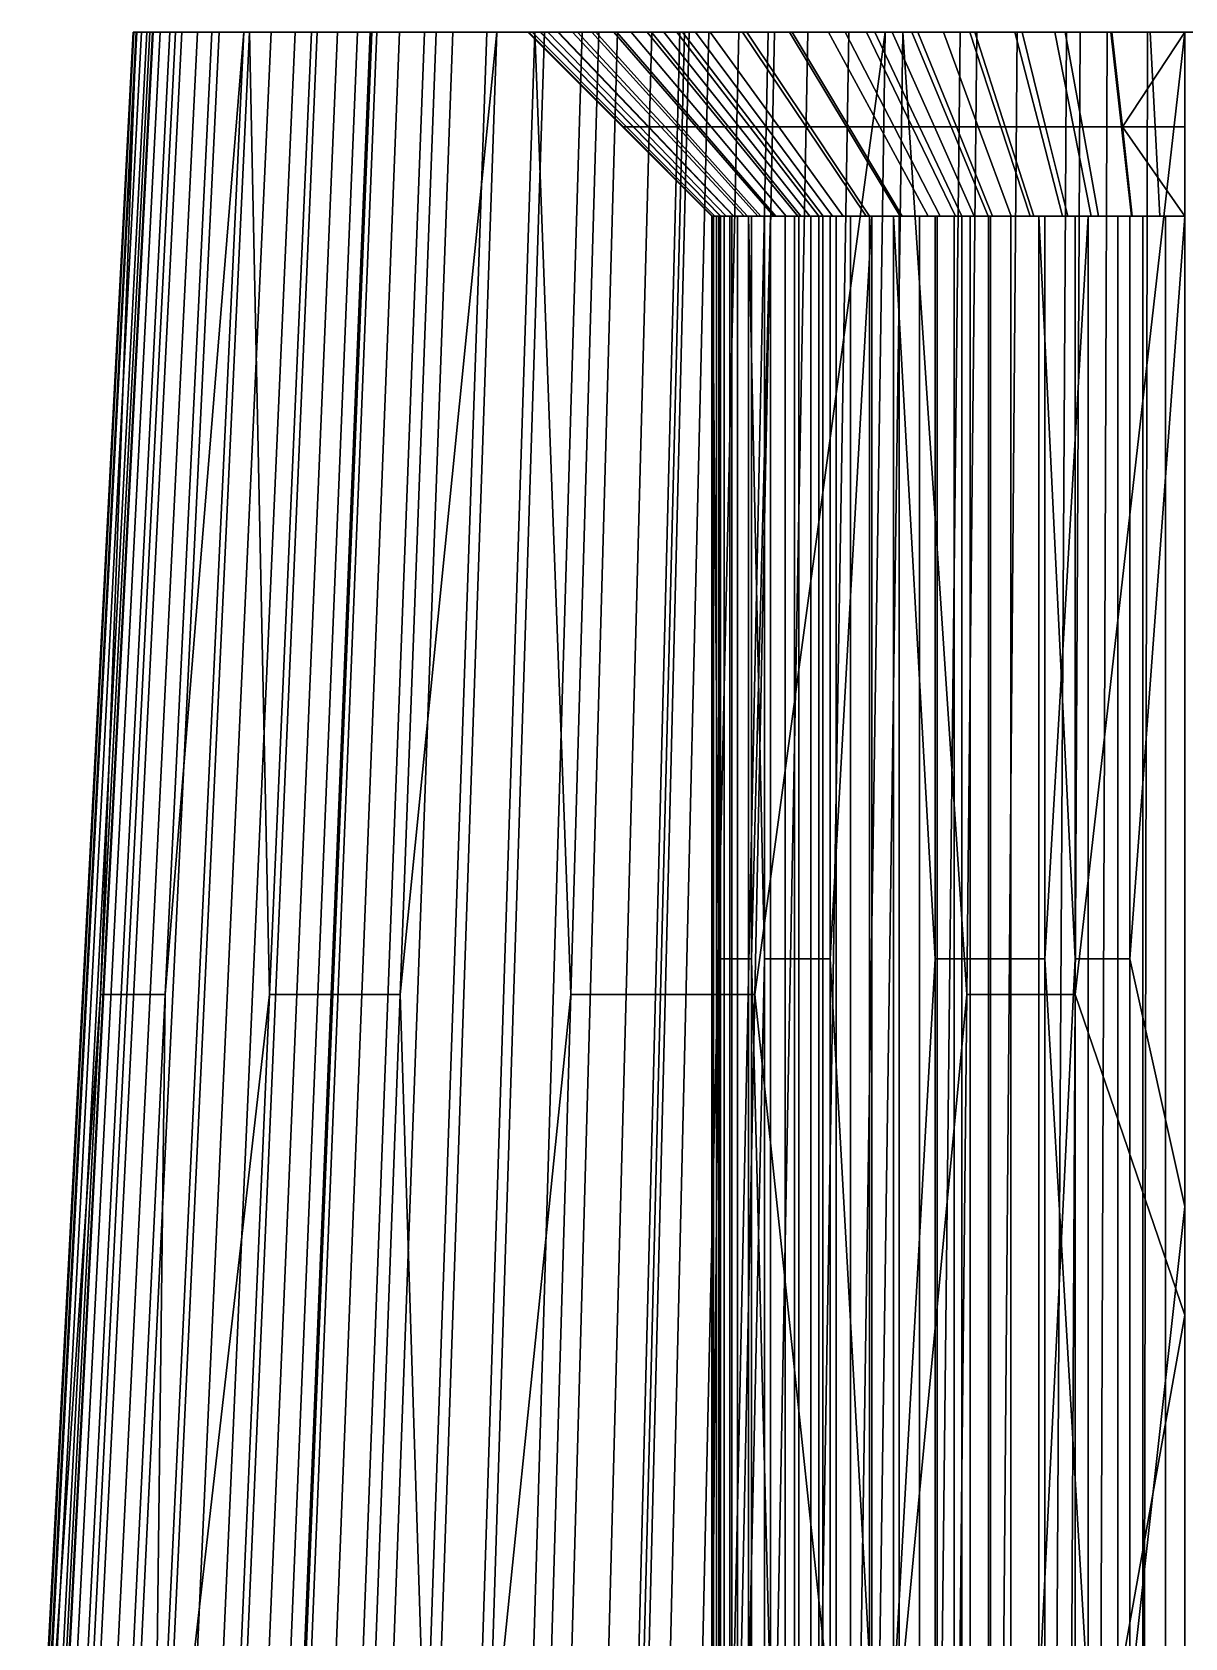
# Model space of a CAD drawing. Extents: x -14.7 to 14.7, y -21.5 to 0.1.
# Drawn here: x -4.38 to 0, y -5.98 to 0.13 of the extents above; entities that cross this region are included whole.
import ezdxf

# ---------------------------------------------------------------- set-up
doc = ezdxf.new("R2010")
doc.units = 0
doc.header["$MEASUREMENT"] = 0
doc.layers.add('IGES LEVEL 0', color=9, linetype='CONTINUOUS')

msp = doc.modelspace()

# ---------------------------------------------------------------- linework, layer by layer
at = {"layer": 'IGES LEVEL 0'}
for points in [[(-4.3835, -7.1885, 0.0386), (-3.9998, 0.1319, 0.0352), (-3.9881, 0.1319, 0.308), (-4.3706, -7.1885, 0.3376)], [(-4.3796, -7.1885, -0.1888), (-3.9963, 0.1319, -0.1723), (-3.9998, 0.1319, 0.0352), (-4.3835, -7.1885, 0.0386)], [(-4.3674, -7.1885, -0.3775), (-3.9851, 0.1319, -0.3444), (-3.9963, 0.1319, -0.1723), (-4.3796, -7.1885, -0.1888)], [(-4.3706, -7.1885, 0.3376), (-3.9881, 0.1319, 0.308), (-4.124, -3.5283, 0.7508)], [(-4.3488, -7.1885, -0.5514), (-3.9682, 0.1319, -0.5032), (-3.9851, 0.1319, -0.3444), (-4.3674, -7.1885, -0.3775)], [(-4.3256, -7.1885, -0.711), (-3.947, 0.1319, -0.6488), (-3.9682, 0.1319, -0.5032), (-4.3488, -7.1885, -0.5514)], [(-4.3025, -7.1885, -0.8397), (-3.9259, 0.1319, -0.7662), (-3.947, 0.1319, -0.6488), (-4.3256, -7.1885, -0.711)], [(-4.2994, -7.1885, -0.8552), (-3.9231, 0.1319, -0.7804), (-3.9259, 0.1319, -0.7662), (-4.3025, -7.1885, -0.8397)], [(-4.2706, -7.1885, -0.9891), (-3.8968, 0.1319, -0.9025), (-3.9231, 0.1319, -0.7804), (-4.2994, -7.1885, -0.8552)], [(-4.2296, -7.1885, -1.1521), (-3.8594, 0.1319, -1.0512), (-3.8968, 0.1319, -0.9025), (-4.2706, -7.1885, -0.9891)], [(-4.1799, -7.1885, -1.3209), (-3.8141, 0.1319, -1.2053), (-3.8594, 0.1319, -1.0512), (-4.2296, -7.1885, -1.1521)], [(-4.114, -7.1885, -1.5137), (-3.754, 0.1319, -1.3813), (-3.8141, 0.1319, -1.2053), (-4.1799, -7.1885, -1.3209)], [(-4.124, -3.5283, 0.7508), (-3.9353, 0.1319, 0.7164), (-3.8388, 0.1319, 1.1239), (-4.0229, -3.5283, 1.1778)], [(-3.9881, 0.1319, 0.308), (-3.9353, 0.1319, 0.7164), (-4.124, -3.5283, 0.7508)], [(-4.0244, -7.1885, -1.738), (-3.6722, 0.1319, -1.5859), (-3.754, 0.1319, -1.3813), (-4.114, -7.1885, -1.5137)], [(-3.8985, -7.1885, -2.0045), (-3.5573, 0.1319, -1.8291), (-3.6722, 0.1319, -1.5859), (-4.0244, -7.1885, -1.738)], [(-4.0229, -3.5283, 1.1778), (-3.8388, 0.1319, 1.1239), (-3.7003, 0.1319, 1.5191), (-3.8778, -3.5283, 1.592)], [(-3.7235, 0.1319, 1.4614), (-3.8997, 0.1319, 0.8901), (-3.9888, 0.1319, 0.2989)], [(-3.9888, 0.1319, 0.2989), (-3.9888, 0.1319, -0.2989), (-3.8997, 0.1319, -0.8901)], [(-2.4893, 0.1319, -0.2307), (-2.4893, 0.1319, 0.2307), (-3.9888, 0.1319, 0.2989)], [(-2.4893, 0.1319, 0.2307), (-2.4046, 0.1319, 0.6842), (-3.9888, 0.1319, 0.2989)], [(-3.7235, 0.1319, 1.4614), (-3.9888, 0.1319, 0.2989), (-2.4046, 0.1319, 0.6842)], [(-3.9888, 0.1319, 0.2989), (-3.8997, 0.1319, -0.8901), (-2.4893, 0.1319, -0.2307)], [(-3.9214, -7.1885, 1.9594), (-3.5782, 0.1319, 1.7879), (-3.4743, 0.1319, 1.9823), (-3.8075, -7.1885, 2.1724)], [(-3.5782, 0.1319, 1.7879), (-3.9214, -7.1885, 1.9594), (-3.8778, -3.5283, 1.592)], [(-3.8997, 0.1319, -0.8901), (-3.7235, 0.1319, -1.4614), (-3.4641, 0.1319, -2)], [(-2.2379, 0.1319, -1.1143), (-2.4046, 0.1319, -0.6842), (-3.8997, 0.1319, -0.8901)], [(-2.4046, 0.1319, -0.6842), (-2.4893, 0.1319, -0.2307), (-3.8997, 0.1319, -0.8901)], [(-3.8997, 0.1319, -0.8901), (-3.4641, 0.1319, -2), (-2.2379, 0.1319, -1.1143)], [(-3.5573, 0.1319, -1.8291), (-3.8985, -7.1885, -2.0045), (-3.4803, -3.5283, -2.3364)], [(-3.8778, -3.5283, 1.592), (-3.7003, 0.1319, 1.5191), (-3.5782, 0.1319, 1.7879)], [(-3.8075, -7.1885, 2.1724), (-3.4743, 0.1319, 1.9823), (-3.3829, 0.1319, 2.1346), (-3.7073, -7.1885, 2.3393)], [(-3.1273, 0.1319, 2.494), (-3.4641, 0.1319, 2), (-3.7235, 0.1319, 1.4614)], [(-2.4046, 0.1319, 0.6842), (-2.2379, 0.1319, 1.1143), (-3.7235, 0.1319, 1.4614)], [(-3.1273, 0.1319, 2.494), (-3.7235, 0.1319, 1.4614), (-2.2379, 0.1319, 1.1143)], [(-3.7073, -7.1885, 2.3393), (-3.3829, 0.1319, 2.1346), (-3.2991, 0.1319, 2.2618), (-3.6156, -7.1885, 2.4787)], [(-3.6156, -7.1885, 2.4787), (-3.2991, 0.1319, 2.2618), (-3.2222, 0.1319, 2.3702), (-3.5312, -7.1885, 2.5975)], [(-3.4803, -3.5283, -2.3364), (-3.3211, 0.1319, -2.2295), (-3.5573, 0.1319, -1.8291)], [(-3.5312, -7.1885, 2.5975), (-3.2222, 0.1319, 2.3702), (-3.1458, 0.1319, 2.4706), (-3.4475, -7.1885, 2.7076)], [(-3.2465, -3.5283, -2.6517), (-3.0979, 0.1319, -2.5304), (-3.3211, 0.1319, -2.2295), (-3.4803, -3.5283, -2.3364)], [(-3.4641, 0.1319, -2), (-3.1273, 0.1319, -2.494), (-2.2379, 0.1319, -1.1143)], [(-3.4475, -7.1885, 2.7076), (-3.1458, 0.1319, 2.4706), (-3.092, 0.1319, 2.5376), (-3.3886, -7.1885, 2.781)], [(-3.3886, -7.1885, 2.781), (-3.092, 0.1319, 2.5376), (-3.0732, 0.1319, 2.5603), (-3.368, -7.1885, 2.8059)], [(-3.368, -7.1885, 2.8059), (-3.0732, 0.1319, 2.5603), (-2.9863, 0.1319, 2.6612), (-3.2728, -7.1885, 2.9164)], [(-3.2728, -7.1885, 2.9164), (-2.9863, 0.1319, 2.6612), (-2.892, 0.1319, 2.7634), (-3.1694, -7.1885, 3.0284)], [(-2.9842, -3.5283, -2.9438), (-2.8476, 0.1319, -2.8091), (-3.0979, 0.1319, -2.5304), (-3.2465, -3.5283, -2.6517)], [(-3.1694, -7.1885, 3.0284), (-2.892, 0.1319, 2.7634), (-2.784, 0.1319, 2.8722), (-3.051, -7.1885, 3.1477)], [(-2.7207, 0.1319, 2.9322), (-3.1273, 0.1319, 2.494), (-1.6842, 0.1319, 1.8475)], [(-3.1273, 0.1319, -2.494), (-2.7207, 0.1319, -2.9322), (-1.6842, 0.1319, -1.8475)], [(-1.6842, 0.1319, -1.8475), (-1.995, 0.1319, -1.5066), (-3.1273, 0.1319, -2.494)], [(-1.995, 0.1319, -1.5066), (-2.2379, 0.1319, -1.1143), (-3.1273, 0.1319, -2.494)], [(-2.2379, 0.1319, 1.1143), (-1.995, 0.1319, 1.5066), (-3.1273, 0.1319, 2.494)], [(-1.995, 0.1319, 1.5066), (-1.6842, 0.1319, 1.8475), (-3.1273, 0.1319, 2.494)], [(-3.051, -7.1885, 3.1477), (-2.784, 0.1319, 2.8722), (-2.6541, 0.1319, 2.9926), (-2.9086, -7.1885, 3.2797)], [(-2.6165, 0.1319, -3.0255), (-2.8476, 0.1319, -2.8091), (-2.9842, -3.5283, -2.9438)], [(-2.8675, -7.1885, -3.3157), (-2.6165, 0.1319, -3.0255), (-2.9842, -3.5283, -2.9438)], [(-2.9086, -7.1885, 3.2797), (-2.6541, 0.1319, 2.9926), (-2.4721, 0.1319, 3.1447), (-2.7092, -7.1885, 3.4463)], [(-2.6692, -7.1885, -3.4773), (-2.4356, 0.1319, -3.173), (-2.6165, 0.1319, -3.0255), (-2.8675, -7.1885, -3.3157)], [(-2.2533, 0.1319, 3.305), (-2.7207, 0.1319, 2.9322), (-1.3161, 0.1319, 2.1255)], [(-2.7207, 0.1319, -2.9322), (-2.2533, 0.1319, -3.305), (-1.6842, 0.1319, -1.8475)], [(-1.6842, 0.1319, 1.8475), (-1.3161, 0.1319, 2.1255), (-2.7207, 0.1319, 2.9322)], [(-2.7092, -7.1885, 3.4463), (-2.4721, 0.1319, 3.1447), (-2.3352, -3.5283, 3.4811)], [(-2.5115, -7.1885, -3.5929), (-2.2917, 0.1319, -3.2785), (-2.4356, 0.1319, -3.173), (-2.6692, -7.1885, -3.4773)], [(-2.3637, -7.1885, -3.6918), (-2.1569, 0.1319, -3.3687), (-2.2917, 0.1319, -3.2785), (-2.5115, -7.1885, -3.5929)], [(-2.4984, 0.1319, 0.0903), (-2.138, -0.2287, 0.0773), (-2.1345, -0.2287, -0.1446), (-2.4943, 0.1319, -0.169)], [(-2.4816, 0.1319, 0.3026), (-2.1236, -0.2287, 0.259), (-2.138, -0.2287, 0.0773), (-2.4984, 0.1319, 0.0903)], [(-2.4943, 0.1319, -0.169), (-2.1345, -0.2287, -0.1446), (-2.0971, -0.2287, -0.4231), (-2.4506, 0.1319, -0.4944)], [(-2.452, 0.1319, 0.4877), (-2.0983, -0.2287, 0.4174), (-2.1236, -0.2287, 0.259), (-2.4816, 0.1319, 0.3026)], [(-2.4721, 0.1319, 3.1447), (-2.2284, 0.1319, 3.3218), (-2.3352, -3.5283, 3.4811)], [(-2.4227, 0.1319, 0.617), (-2.0732, -0.2287, 0.528), (-2.0983, -0.2287, 0.4174), (-2.452, 0.1319, 0.4877)], [(-2.4506, 0.1319, -0.4944), (-2.0971, -0.2287, -0.4231), (-2.0403, -0.2287, -0.6435), (-2.3842, 0.1319, -0.752)], [(-2.3814, 0.1319, 0.7608), (-2.0379, -0.2287, 0.651), (-2.0732, -0.2287, 0.528), (-2.4227, 0.1319, 0.617)], [(-2.3842, 0.1319, -0.752), (-2.0403, -0.2287, -0.6435), (-1.9762, -0.2287, -0.8195), (-2.3093, 0.1319, -0.9576)], [(-2.3281, 0.1319, 0.911), (-1.9923, -0.2287, 0.7796), (-2.0379, -0.2287, 0.651), (-2.3814, 0.1319, 0.7608)], [(-2.2219, -7.1885, -3.7788), (-2.0274, 0.1319, -3.4481), (-2.1569, 0.1319, -3.3687), (-2.3637, -7.1885, -3.6918)], [(-2.3352, -3.5283, 3.4811), (-2.2284, 0.1319, 3.3218), (-1.9028, 0.1319, 3.5184), (-1.994, -3.5283, 3.6872)], [(-2.255, 0.1319, 1.0793), (-1.9297, -0.2287, 0.9236), (-1.9923, -0.2287, 0.7796), (-2.3281, 0.1319, 0.911)], [(-2.3093, 0.1319, -0.9576), (-1.9762, -0.2287, -0.8195), (-1.9166, -0.2287, -0.9505), (-2.2397, 0.1319, -1.1107)], [(-2.1598, 0.1319, 1.2591), (-1.8482, -0.2287, 1.0774), (-1.9297, -0.2287, 0.9236), (-2.255, 0.1319, 1.0793)], [(-1.7355, 0.1319, 3.6039), (-2.2533, 0.1319, 3.305), (-1.3161, 0.1319, 2.1255)], [(-2.2533, 0.1319, -3.305), (-1.7355, 0.1319, -3.6039), (-1.179, 0.1319, -3.8223)], [(-0.9031, 0.1319, -2.3312), (-1.3161, 0.1319, -2.1255), (-2.2533, 0.1319, -3.305)], [(-1.3161, 0.1319, -2.1255), (-1.6842, 0.1319, -1.8475), (-2.2533, 0.1319, -3.305)], [(-2.2533, 0.1319, -3.305), (-1.179, 0.1319, -3.8223), (-0.9031, 0.1319, -2.3312)], [(-2.2397, 0.1319, -1.1107), (-1.9166, -0.2287, -0.9505), (-1.8582, -0.2287, -1.0602), (-2.1714, 0.1319, -1.2389)], [(-2.1052, -7.1885, -3.8451), (-1.9209, 0.1319, -3.5086), (-2.0274, 0.1319, -3.4481), (-2.2219, -7.1885, -3.7788)], [(-2.1714, 0.1319, -1.2389), (-1.8582, -0.2287, -1.0602), (-1.8013, -0.2287, -1.1542), (-2.105, 0.1319, -1.3488)], [(-2.0278, 0.1319, 1.4621), (-1.7353, -0.2287, 1.2512), (-1.8482, -0.2287, 1.0774), (-2.1598, 0.1319, 1.2591)], [(-2.0664, -7.1885, -3.866), (-1.8856, 0.1319, -3.5277), (-1.9209, 0.1319, -3.5086), (-2.1052, -7.1885, -3.8451)], [(-2.105, 0.1319, -1.3488), (-1.8013, -0.2287, -1.1542), (-1.7494, -0.2287, -1.2315), (-2.0443, 0.1319, -1.4391)], [(-1.9833, -7.1885, -3.9093), (-1.8097, 0.1319, -3.5672), (-1.8856, 0.1319, -3.5277), (-2.0664, -7.1885, -3.866)], [(-2.0443, 0.1319, -1.4391), (-1.7494, -0.2287, -1.2315), (-1.6953, -0.2287, -1.3049), (-1.9811, 0.1319, -1.5248)], [(-1.8613, 0.1319, 1.6689), (-1.5928, -0.2287, 1.4282), (-1.7353, -0.2287, 1.2512), (-2.0278, 0.1319, 1.4621)], [(-1.994, -3.5283, 3.6872), (-1.9028, 0.1319, 3.5184), (-1.56, 0.1319, 3.6833), (-1.6348, -3.5283, 3.8599)], [(-1.8592, -7.1885, -3.9699), (-1.6965, 0.1319, -3.6224), (-1.8097, 0.1319, -3.5672), (-1.9833, -7.1885, -3.9093)], [(-1.9811, 0.1319, -1.5248), (-1.6953, -0.2287, -1.3049), (-1.6537, -0.2287, -1.3572), (-1.9325, 0.1319, -1.586)], [(-1.9325, 0.1319, -1.586), (-1.6537, -0.2287, -1.3572), (-1.6346, -0.2287, -1.3802), (-1.9101, 0.1319, -1.6129)], [(-1.9101, 0.1319, -1.6129), (-1.6346, -0.2287, -1.3802), (-1.5442, -0.2287, -1.4806), (-1.8046, 0.1319, -1.7302)], [(-1.6824, 0.1319, 1.8492), (-1.4397, -0.2287, 1.5824), (-1.5928, -0.2287, 1.4282), (-1.8613, 0.1319, 1.6689)], [(-1.7361, -7.1885, -4.0252), (-1.5842, 0.1319, -3.6729), (-1.6965, 0.1319, -3.6224), (-1.8592, -7.1885, -3.9699)], [(-1.8046, 0.1319, -1.7302), (-1.5442, -0.2287, -1.4806), (-1.425, -0.2287, -1.5957), (-1.6652, 0.1319, -1.8647)], [(-1.571, -7.1885, -4.0925), (-1.4335, 0.1319, -3.7343), (-1.5842, 0.1319, -3.6729), (-1.7361, -7.1885, -4.0252)], [(-0.5962, 0.1319, 3.9553), (-1.179, 0.1319, 3.8223), (-1.7355, 0.1319, 3.6039)], [(-1.3161, 0.1319, 2.1255), (-0.9031, 0.1319, 2.3312), (-1.7355, 0.1319, 3.6039)], [(-0.5962, 0.1319, 3.9553), (-1.7355, 0.1319, 3.6039), (-0.9031, 0.1319, 2.3312)], [(-1.504, 0.1319, 1.997), (-1.2871, -0.2287, 1.7089), (-1.4397, -0.2287, 1.5824), (-1.6824, 0.1319, 1.8492)], [(-1.6652, 0.1319, -1.8647), (-1.425, -0.2287, -1.5957), (-1.2778, -0.2287, -1.7158), (-1.4932, 0.1319, -2.0051)], [(-1.6348, -3.5283, 3.8599), (-1.56, 0.1319, 3.6833), (-1.1398, 0.1319, 3.8342)], [(-1.1398, 0.1319, 3.8342), (-1.2491, -7.1885, 4.2019), (-1.6348, -3.5283, 3.8599)], [(-1.4, -7.1885, -4.1541), (-1.2775, 0.1319, -3.7905), (-1.4335, 0.1319, -3.7343), (-1.571, -7.1885, -4.0925)], [(-1.3556, 0.1319, 2.1005), (-1.1601, -0.2287, 1.7975), (-1.2871, -0.2287, 1.7089), (-1.504, 0.1319, 1.997)], [(-1.4932, 0.1319, -2.0051), (-1.2778, -0.2287, -1.7158), (-1.1059, -0.2287, -1.8314), (-1.2923, 0.1319, -2.1401)], [(-1.176, -7.1885, -4.223), (-1.0731, 0.1319, -3.8534), (-1.2775, 0.1319, -3.7905), (-1.4, -7.1885, -4.1541)], [(-1.2112, 0.1319, 2.187), (-1.0365, -0.2287, 1.8715), (-1.1601, -0.2287, 1.7975), (-1.3556, 0.1319, 2.1005)], [(-1.2923, 0.1319, -2.1401), (-1.1059, -0.2287, -1.8314), (-0.8886, -0.2287, -1.9461), (-1.0384, 0.1319, -2.2741)], [(-1.2491, -7.1885, 4.2019), (-1.1398, 0.1319, 3.8342), (-0.8542, 0.1319, 3.9077), (-0.9361, -7.1885, 4.2825)], [(-1.1785, 0.1319, 2.2048), (-1.0085, -0.2287, 1.8867), (-1.0365, -0.2287, 1.8715), (-1.2112, 0.1319, 2.187)], [(-1.179, 0.1319, -3.8223), (-0.5962, 0.1319, -3.9553), (-0.4594, 0.1319, -2.4574)], [(-0.4594, 0.1319, -2.4574), (-0.9031, 0.1319, -2.3312), (-1.179, 0.1319, -3.8223)], [(-1.1131, 0.1319, 2.2386), (-0.9525, -0.2287, 1.9156), (-1.0085, -0.2287, 1.8867), (-1.1785, 0.1319, 2.2048)], [(-1.0731, 0.1319, -3.8534), (-1.176, -7.1885, -4.223), (-0.8293, -3.5283, -4.109)], [(-1.0155, 0.1319, 2.2845), (-0.869, -0.2287, 1.9549), (-0.9525, -0.2287, 1.9156), (-1.1131, 0.1319, 2.2386)], [(-0.8293, -3.5283, -4.109), (-0.7914, 0.1319, -3.9209), (-1.0731, 0.1319, -3.8534)], [(-1.0384, 0.1319, -2.2741), (-0.8886, -0.2287, -1.9461), (-0.6994, -0.2287, -2.0218), (-0.8173, 0.1319, -2.3626)], [(-0.918, 0.1319, 2.3254), (-0.7856, -0.2287, 1.9899), (-0.869, -0.2287, 1.9549), (-1.0155, 0.1319, 2.2845)], [(-0.9361, -7.1885, 4.2825), (-0.8542, 0.1319, 3.9077), (-0.6377, 0.1319, 3.9488), (-0.6988, -7.1885, 4.3276)], [(-0.7984, 0.1319, 2.3691), (-0.6832, -0.2287, 2.0273), (-0.7856, -0.2287, 1.9899), (-0.918, 0.1319, 2.3254)], [(-0.9031, 0.1319, 2.3312), (-0.4594, 0.1319, 2.4574), (-0.5962, 0.1319, 3.9553)], [(-0.4167, -3.5283, -4.1711), (-0.3976, 0.1319, -3.9802), (-0.7914, 0.1319, -3.9209), (-0.8293, -3.5283, -4.109)], [(-0.8173, 0.1319, -2.3626), (-0.6994, -0.2287, -2.0218), (-0.5294, -0.2287, -2.0728), (-0.6187, 0.1319, -2.4222)], [(-0.6464, 0.1319, 2.415), (-0.5531, -0.2287, 2.0666), (-0.6832, -0.2287, 2.0273), (-0.7984, 0.1319, 2.3691)], [(-0.6988, -7.1885, 4.3276), (-0.6377, 0.1319, 3.9488), (-0.4505, 0.1319, 3.9746), (-0.4937, -7.1885, 4.3558)], [(-0.4946, 0.1319, 2.4506), (-0.4232, -0.2287, 2.0971), (-0.5531, -0.2287, 2.0666), (-0.6464, 0.1319, 2.415)], [(-0.6187, 0.1319, -2.4222), (-0.5294, -0.2287, -2.0728), (-0.3897, -0.2287, -2.1036), (-0.4554, 0.1319, -2.4582)], [(0, 0.1319, -4), (0.5962, 0.1319, -3.9553), (-0.5962, 0.1319, -3.9553)], [(0, 0.1319, 4), (-0.5962, 0.1319, 3.9553), (0, 0.1319, 2.5)], [(0, 0.1319, -2.5), (-0.4594, 0.1319, -2.4574), (-0.5962, 0.1319, -3.9553)], [(-0.4594, 0.1319, 2.4574), (0, 0.1319, 2.5), (-0.5962, 0.1319, 3.9553)], [(-0.5962, 0.1319, -3.9553), (0.5962, 0.1319, -3.9553), (0, 0.1319, -2.5)], [(-0.2776, 0.1319, 2.4845), (-0.2375, -0.2287, 2.1261), (-0.4232, -0.2287, 2.0971), (-0.4946, 0.1319, 2.4506)], [(-0.4937, -7.1885, 4.3558), (-0.4505, 0.1319, 3.9746), (-0.2952, 0.1319, 3.9891), (-0.3235, -7.1885, 4.3717)], [(-0.4554, 0.1319, -2.4582), (-0.3897, -0.2287, -2.1036), (-0.2409, -0.2287, -2.1258), (-0.2815, 0.1319, -2.4841)], [(0, -4.7484, -4.2558), (0, 0.1319, -4), (-0.4167, -3.5283, -4.1711)], [(0, 0.1319, -4), (-0.3976, 0.1319, -3.9802), (-0.4167, -3.5283, -4.1711)], [(-0.3235, -7.1885, 4.3717), (-0.2952, 0.1319, 3.9891), (-0.1424, 0.1319, 3.9975), (-0.156, -7.1885, 4.3809)], [(-0.2815, 0.1319, -2.4841), (-0.2409, -0.2287, -2.1258), (-0.1134, -0.2287, -2.1364), (-0.1325, 0.1319, -2.4965)], [(-0.2776, 0.1319, 2.4845), (0, 0.1319, 2.5), (-0.2375, -0.2287, 2.1261)], [(0, 0.1319, 2.5), (0, -0.5681, 1.8), (-0.2375, -0.2287, 2.1261)], [(-0.156, -7.1885, 4.3809), (-0.1424, 0.1319, 3.9975), (0, 0.1319, 4), (0, -7.1885, 4.3836)], [(-0.1325, 0.1319, -2.4965), (-0.1134, -0.2287, -2.1364), (0, -0.2287, -2.1394), (0, 0.1319, -2.5)], [(0.4594, 0.1319, -2.4574), (0, 0.1319, -2.5), (0.5962, 0.1319, -3.9553)], [(-2.138, -0.2287, 0.0773), (-1.7988, -0.5681, 0.065), (-1.7959, -0.5681, -0.1217), (-2.1345, -0.2287, -0.1446)], [(-2.1236, -0.2287, 0.259), (-1.7868, -0.5681, 0.2179), (-1.7988, -0.5681, 0.065), (-2.138, -0.2287, 0.0773)], [(-2.1345, -0.2287, -0.1446), (-1.7959, -0.5681, -0.1217), (-1.7644, -0.5681, -0.356), (-2.0971, -0.2287, -0.4231)], [(-2.0983, -0.2287, 0.4174), (-1.7654, -0.5681, 0.3512), (-1.7868, -0.5681, 0.2179), (-2.1236, -0.2287, 0.259)], [(-2.0732, -0.2287, 0.528), (-1.7443, -0.5681, 0.4442), (-1.7654, -0.5681, 0.3512), (-2.0983, -0.2287, 0.4174)], [(-2.0971, -0.2287, -0.4231), (-1.7644, -0.5681, -0.356), (-1.7166, -0.5681, -0.5414), (-2.0403, -0.2287, -0.6435)], [(-2.0379, -0.2287, 0.651), (-1.7146, -0.5681, 0.5477), (-1.7443, -0.5681, 0.4442), (-2.0732, -0.2287, 0.528)], [(-2.0403, -0.2287, -0.6435), (-1.7166, -0.5681, -0.5414), (-1.6627, -0.5681, -0.6895), (-1.9762, -0.2287, -0.8195)], [(-1.9923, -0.2287, 0.7796), (-1.6762, -0.5681, 0.6559), (-1.7146, -0.5681, 0.5477), (-2.0379, -0.2287, 0.651)], [(-1.9297, -0.2287, 0.9236), (-1.6236, -0.5681, 0.7771), (-1.6762, -0.5681, 0.6559), (-1.9923, -0.2287, 0.7796)], [(-1.9762, -0.2287, -0.8195), (-1.6627, -0.5681, -0.6895), (-1.6126, -0.5681, -0.7997), (-1.9166, -0.2287, -0.9505)], [(-1.8482, -0.2287, 1.0774), (-1.5551, -0.5681, 0.9065), (-1.6236, -0.5681, 0.7771), (-1.9297, -0.2287, 0.9236)], [(-1.9166, -0.2287, -0.9505), (-1.6126, -0.5681, -0.7997), (-1.5634, -0.5681, -0.892), (-1.8582, -0.2287, -1.0602)], [(-1.8582, -0.2287, -1.0602), (-1.5634, -0.5681, -0.892), (-1.5156, -0.5681, -0.9711), (-1.8013, -0.2287, -1.1542)], [(-1.7353, -0.2287, 1.2512), (-1.46, -0.5681, 1.0527), (-1.5551, -0.5681, 0.9065), (-1.8482, -0.2287, 1.0774)], [(-1.8013, -0.2287, -1.1542), (-1.5156, -0.5681, -0.9711), (-1.4719, -0.5681, -1.0361), (-1.7494, -0.2287, -1.2315)], [(-1.7494, -0.2287, -1.2315), (-1.4719, -0.5681, -1.0361), (-1.4264, -0.5681, -1.0979), (-1.6953, -0.2287, -1.3049)], [(-1.5928, -0.2287, 1.4282), (-1.3402, -0.5681, 1.2016), (-1.46, -0.5681, 1.0527), (-1.7353, -0.2287, 1.2512)], [(-1.6953, -0.2287, -1.3049), (-1.4264, -0.5681, -1.0979), (-1.3914, -0.5681, -1.1419), (-1.6537, -0.2287, -1.3572)], [(-1.6537, -0.2287, -1.3572), (-1.3914, -0.5681, -1.1419), (-1.3753, -0.5681, -1.1613), (-1.6346, -0.2287, -1.3802)], [(-1.6346, -0.2287, -1.3802), (-1.3753, -0.5681, -1.1613), (-1.2993, -0.5681, -1.2457), (-1.5442, -0.2287, -1.4806)], [(-1.4397, -0.2287, 1.5824), (-1.2114, -0.5681, 1.3314), (-1.3402, -0.5681, 1.2016), (-1.5928, -0.2287, 1.4282)], [(-1.5442, -0.2287, -1.4806), (-1.2993, -0.5681, -1.2457), (-1.1989, -0.5681, -1.3426), (-1.425, -0.2287, -1.5957)], [(-1.2871, -0.2287, 1.7089), (-1.0829, -0.5681, 1.4378), (-1.2114, -0.5681, 1.3314), (-1.4397, -0.2287, 1.5824)], [(-1.425, -0.2287, -1.5957), (-1.1989, -0.5681, -1.3426), (-1.0751, -0.5681, -1.4437), (-1.2778, -0.2287, -1.7158)], [(-1.1601, -0.2287, 1.7975), (-0.9761, -0.5681, 1.5124), (-1.0829, -0.5681, 1.4378), (-1.2871, -0.2287, 1.7089)], [(-1.2778, -0.2287, -1.7158), (-1.0751, -0.5681, -1.4437), (-0.9304, -0.5681, -1.5409), (-1.1059, -0.2287, -1.8314)], [(-1.0365, -0.2287, 1.8715), (-0.8721, -0.5681, 1.5746), (-0.9761, -0.5681, 1.5124), (-1.1601, -0.2287, 1.7975)], [(-1.1059, -0.2287, -1.8314), (-0.9304, -0.5681, -1.5409), (-0.7477, -0.5681, -1.6374), (-0.8886, -0.2287, -1.9461)], [(-1.0085, -0.2287, 1.8867), (-0.8485, -0.5681, 1.5875), (-0.8721, -0.5681, 1.5746), (-1.0365, -0.2287, 1.8715)], [(-0.9525, -0.2287, 1.9156), (-0.8014, -0.5681, 1.6118), (-0.8485, -0.5681, 1.5875), (-1.0085, -0.2287, 1.8867)], [(-0.869, -0.2287, 1.9549), (-0.7312, -0.5681, 1.6448), (-0.8014, -0.5681, 1.6118), (-0.9525, -0.2287, 1.9156)], [(-0.8886, -0.2287, -1.9461), (-0.7477, -0.5681, -1.6374), (-0.5884, -0.5681, -1.7011), (-0.6994, -0.2287, -2.0218)], [(-0.7856, -0.2287, 1.9899), (-0.661, -0.5681, 1.6743), (-0.7312, -0.5681, 1.6448), (-0.869, -0.2287, 1.9549)], [(-0.6832, -0.2287, 2.0273), (-0.5749, -0.5681, 1.7057), (-0.661, -0.5681, 1.6743), (-0.7856, -0.2287, 1.9899)], [(-0.6994, -0.2287, -2.0218), (-0.5884, -0.5681, -1.7011), (-0.4454, -0.5681, -1.744), (-0.5294, -0.2287, -2.0728)], [(-0.5531, -0.2287, 2.0666), (-0.4654, -0.5681, 1.7388), (-0.5749, -0.5681, 1.7057), (-0.6832, -0.2287, 2.0273)], [(-0.4232, -0.2287, 2.0971), (-0.3561, -0.5681, 1.7644), (-0.4654, -0.5681, 1.7388), (-0.5531, -0.2287, 2.0666)], [(-0.5294, -0.2287, -2.0728), (-0.4454, -0.5681, -1.744), (-0.3279, -0.5681, -1.7699), (-0.3897, -0.2287, -2.1036)], [(-0.2375, -0.2287, 2.1261), (-0.1999, -0.5681, 1.7889), (-0.3561, -0.5681, 1.7644), (-0.4232, -0.2287, 2.0971)], [(-0.3897, -0.2287, -2.1036), (-0.3279, -0.5681, -1.7699), (-0.2027, -0.5681, -1.7885), (-0.2409, -0.2287, -2.1258)], [(-0.2409, -0.2287, -2.1258), (-0.2027, -0.5681, -1.7885), (-0.0954, -0.5681, -1.7975), (-0.1134, -0.2287, -2.1364)], [(0, -0.5681, 1.8), (-0.1999, -0.5681, 1.7889), (-0.2375, -0.2287, 2.1261)], [(-0.1134, -0.2287, -2.1364), (-0.0954, -0.5681, -1.7975), (0, -0.5681, -1.8), (0, -0.2287, -2.1394)], [(-1.7992, -0.5681, 0.0552), (-1.7992, -6.2181, 0.0552), (-1.7977, -6.2181, -0.0909), (-1.7977, -0.5681, -0.0909)], [(-1.792, -0.5681, 0.1694), (-1.792, -6.2181, 0.1694), (-1.7992, -6.2181, 0.0552), (-1.7992, -0.5681, 0.0552)], [(-1.7719, -3.3931, -0.3168), (-1.7719, -0.5681, -0.3168), (-1.7977, -0.5681, -0.0909)], [(-1.7977, -0.5681, -0.0909), (-1.7977, -6.2181, -0.0909), (-1.7719, -3.3931, -0.3168)], [(-1.7812, -0.5681, 0.2592), (-1.7812, -6.2181, 0.2592), (-1.792, -6.2181, 0.1694), (-1.792, -0.5681, 0.1694)], [(-1.7677, -0.5681, 0.3397), (-1.7677, -6.2181, 0.3397), (-1.7812, -6.2181, 0.2592), (-1.7812, -0.5681, 0.2592)], [(-1.7719, -0.5681, -0.3168), (-1.7719, -3.3931, -0.3168), (-1.7222, -3.3931, -0.5236), (-1.7222, -0.5681, -0.5236)], [(-1.7654, -0.5681, 0.3512), (-1.7654, -6.2181, 0.3512), (-1.7677, -6.2181, 0.3397), (-1.7677, -0.5681, 0.3397)], [(-1.7518, -0.5681, 0.4138), (-1.7518, -6.2181, 0.4138), (-1.7654, -6.2181, 0.3512), (-1.7654, -0.5681, 0.3512)], [(-1.73, -0.5681, 0.497), (-1.73, -6.2181, 0.497), (-1.7518, -6.2181, 0.4138), (-1.7518, -0.5681, 0.4138)], [(-1.7016, -0.5681, 0.5871), (-1.7016, -6.2181, 0.5871), (-1.73, -6.2181, 0.497), (-1.73, -0.5681, 0.497)], [(-1.7222, -0.5681, -0.5236), (-1.7222, -3.3931, -0.5236), (-1.6484, -3.3931, -0.723), (-1.6484, -0.5681, -0.723)], [(-1.6595, -0.5681, 0.6971), (-1.6595, -6.2181, 0.6971), (-1.7016, -6.2181, 0.5871), (-1.7016, -0.5681, 0.5871)], [(-1.6595, -0.5681, 0.6971), (-1.5979, -0.5681, 0.8288), (-1.5979, -3.3931, 0.8288)], [(-1.6595, -6.2181, 0.6971), (-1.6595, -0.5681, 0.6971), (-1.5979, -3.3931, 0.8288)], [(-1.5762, -0.5681, -0.8693), (-1.6484, -0.5681, -0.723), (-1.6484, -3.3931, -0.723)], [(-1.5762, -6.2181, -0.8693), (-1.5762, -0.5681, -0.8693), (-1.6484, -3.3931, -0.723)], [(-1.4847, -0.5681, 1.0177), (-1.4847, -3.3931, 1.0177), (-1.5979, -3.3931, 0.8288), (-1.5979, -0.5681, 0.8288)], [(-1.5762, -0.5681, -0.8693), (-1.5762, -6.2181, -0.8693), (-1.5196, -6.2181, -0.9649), (-1.5196, -0.5681, -0.9649)], [(-1.5196, -0.5681, -0.9649), (-1.5196, -6.2181, -0.9649), (-1.4674, -6.2181, -1.0424), (-1.4674, -0.5681, -1.0424)], [(-1.3493, -0.5681, 1.1914), (-1.3493, -3.3931, 1.1914), (-1.4847, -3.3931, 1.0177), (-1.4847, -0.5681, 1.0177)], [(-1.4674, -0.5681, -1.0424), (-1.4674, -6.2181, -1.0424), (-1.4226, -6.2181, -1.1028), (-1.4226, -0.5681, -1.1028)], [(-1.4226, -0.5681, -1.1028), (-1.4226, -6.2181, -1.1028), (-1.3914, -6.2181, -1.1419), (-1.3914, -0.5681, -1.1419)], [(-1.3914, -0.5681, -1.1419), (-1.3914, -6.2181, -1.1419), (-1.3771, -6.2181, -1.1592), (-1.3771, -0.5681, -1.1592)], [(-1.3771, -0.5681, -1.1592), (-1.3771, -6.2181, -1.1592), (-1.3265, -6.2181, -1.2167), (-1.3265, -0.5681, -1.2167)], [(-1.3493, -3.3931, 1.1914), (-1.3493, -0.5681, 1.1914), (-1.191, -0.5681, 1.3496)], [(-1.191, -0.5681, 1.3496), (-1.191, -6.2181, 1.3496), (-1.3493, -3.3931, 1.1914)], [(-1.3265, -0.5681, -1.2167), (-1.3265, -6.2181, -1.2167), (-1.2709, -6.2181, -1.2747), (-1.2709, -0.5681, -1.2747)], [(-1.2709, -0.5681, -1.2747), (-1.2709, -6.2181, -1.2747), (-1.1995, -6.2181, -1.3421), (-1.1995, -0.5681, -1.3421)], [(-1.1995, -0.5681, -1.3421), (-1.1995, -6.2181, -1.3421), (-1.1075, -6.2181, -1.4189), (-1.1075, -0.5681, -1.4189)], [(-1.0869, -0.5681, 1.4348), (-1.0869, -6.2181, 1.4348), (-1.191, -6.2181, 1.3496), (-1.191, -0.5681, 1.3496)], [(-0.9493, -3.3931, -1.5293), (-0.9493, -0.5681, -1.5293), (-1.1075, -0.5681, -1.4189)], [(-1.1075, -0.5681, -1.4189), (-1.1075, -6.2181, -1.4189), (-0.9493, -3.3931, -1.5293)], [(-1.0097, -0.5681, 1.4902), (-1.0097, -6.2181, 1.4902), (-1.0869, -6.2181, 1.4348), (-1.0869, -0.5681, 1.4348)], [(-0.9414, -0.5681, 1.5342), (-0.9414, -6.2181, 1.5342), (-1.0097, -6.2181, 1.4902), (-1.0097, -0.5681, 1.4902)], [(-0.9493, -0.5681, -1.5293), (-0.9493, -3.3931, -1.5293), (-0.747, -3.3931, -1.6377), (-0.747, -0.5681, -1.6377)], [(-0.8771, -0.5681, 1.5719), (-0.8771, -6.2181, 1.5719), (-0.9414, -6.2181, 1.5342), (-0.9414, -0.5681, 1.5342)], [(-0.8485, -0.5681, 1.5875), (-0.8485, -6.2181, 1.5875), (-0.8771, -6.2181, 1.5719), (-0.8771, -0.5681, 1.5719)], [(-0.817, -0.5681, 1.6039), (-0.817, -6.2181, 1.6039), (-0.8485, -6.2181, 1.5875), (-0.8485, -0.5681, 1.5875)], [(-0.7395, -0.5681, 1.6411), (-0.7395, -6.2181, 1.6411), (-0.817, -6.2181, 1.6039), (-0.817, -0.5681, 1.6039)], [(-0.747, -0.5681, -1.6377), (-0.747, -3.3931, -1.6377), (-0.5327, -3.3931, -1.7194), (-0.5327, -0.5681, -1.7194)], [(-0.662, -0.5681, 1.6739), (-0.662, -6.2181, 1.6739), (-0.7395, -6.2181, 1.6411), (-0.7395, -0.5681, 1.6411)], [(-0.5548, -0.5681, 1.7124), (-0.5548, -6.2181, 1.7124), (-0.662, -6.2181, 1.6739), (-0.662, -0.5681, 1.6739)], [(-0.5548, -0.5681, 1.7124), (-0.4169, -0.5681, 1.7511), (-0.4169, -3.3931, 1.7511)], [(-0.5548, -6.2181, 1.7124), (-0.5548, -0.5681, 1.7124), (-0.4169, -3.3931, 1.7511)], [(-0.3676, -0.5681, -1.7621), (-0.5327, -0.5681, -1.7194), (-0.5327, -3.3931, -1.7194)], [(-0.3676, -6.2181, -1.7621), (-0.3676, -0.5681, -1.7621), (-0.5327, -3.3931, -1.7194)], [(-0.2099, -0.5681, 1.7877), (-0.2099, -3.3931, 1.7877), (-0.4169, -3.3931, 1.7511), (-0.4169, -0.5681, 1.7511)], [(-0.3676, -0.5681, -1.7621), (-0.3676, -6.2181, -1.7621), (-0.2555, -6.2181, -1.7818), (-0.2555, -0.5681, -1.7818)], [(-0.2555, -0.5681, -1.7818), (-0.2555, -6.2181, -1.7818), (-0.1593, -6.2181, -1.7929), (-0.1593, -0.5681, -1.7929)], [(0, -0.5681, 1.8), (0, -4.3348, 1.8), (-0.2099, -3.3931, 1.7877)], [(-0.2099, -0.5681, 1.7877), (0, -0.5681, 1.8), (-0.2099, -3.3931, 1.7877)], [(-0.1593, -0.5681, -1.7929), (-0.1593, -6.2181, -1.7929), (-0.0738, -6.2181, -1.7985), (-0.0738, -0.5681, -1.7985)], [(-0.0738, -0.5681, -1.7985), (-0.0738, -6.2181, -1.7985), (0, -6.2181, -1.8), (0, -0.5681, -1.8)], [(-1.7977, -6.2181, -0.0909), (-1.7719, -6.2181, -0.3168), (-1.7719, -3.3931, -0.3168)], [(-1.7719, -3.3931, -0.3168), (-1.7719, -6.2181, -0.3168), (-1.7222, -6.2181, -0.5236), (-1.7222, -3.3931, -0.5236)], [(-1.7222, -3.3931, -0.5236), (-1.7222, -6.2181, -0.5236), (-1.6484, -6.2181, -0.723), (-1.6484, -3.3931, -0.723)], [(-1.5979, -3.3931, 0.8288), (-1.5979, -6.2181, 0.8288), (-1.6595, -6.2181, 0.6971)], [(-1.6484, -3.3931, -0.723), (-1.6484, -6.2181, -0.723), (-1.5762, -6.2181, -0.8693)], [(-1.4847, -3.3931, 1.0177), (-1.4847, -6.2181, 1.0177), (-1.5979, -6.2181, 0.8288), (-1.5979, -3.3931, 0.8288)], [(-1.3493, -3.3931, 1.1914), (-1.3493, -6.2181, 1.1914), (-1.4847, -6.2181, 1.0177), (-1.4847, -3.3931, 1.0177)], [(-1.191, -6.2181, 1.3496), (-1.3493, -6.2181, 1.1914), (-1.3493, -3.3931, 1.1914)], [(-1.1075, -6.2181, -1.4189), (-0.9493, -6.2181, -1.5293), (-0.9493, -3.3931, -1.5293)], [(-0.9493, -3.3931, -1.5293), (-0.9493, -6.2181, -1.5293), (-0.747, -6.2181, -1.6377), (-0.747, -3.3931, -1.6377)], [(-0.747, -3.3931, -1.6377), (-0.747, -6.2181, -1.6377), (-0.5327, -6.2181, -1.7194), (-0.5327, -3.3931, -1.7194)], [(-0.4169, -3.3931, 1.7511), (-0.4169, -6.2181, 1.7511), (-0.5548, -6.2181, 1.7124)], [(-0.5327, -3.3931, -1.7194), (-0.5327, -6.2181, -1.7194), (-0.3676, -6.2181, -1.7621)], [(-0.2099, -3.3931, 1.7877), (-0.2099, -6.2181, 1.7877), (-0.4169, -6.2181, 1.7511), (-0.4169, -3.3931, 1.7511)], [(-0.2099, -6.2181, 1.7877), (-0.2099, -3.3931, 1.7877), (0, -4.3348, 1.8)], [(-4.124, -3.5283, 0.7508), (-4.3128, -7.1885, 0.7851), (-4.3706, -7.1885, 0.3376)], [(-4.3128, -7.1885, 0.7851), (-4.124, -3.5283, 0.7508), (-4.0229, -3.5283, 1.1778), (-4.207, -7.1885, 1.2317)], [(-4.207, -7.1885, 1.2317), (-4.0229, -3.5283, 1.1778), (-3.8778, -3.5283, 1.592), (-4.0552, -7.1885, 1.6648)], [(-3.9214, -7.1885, 1.9594), (-4.0552, -7.1885, 1.6648), (-3.8778, -3.5283, 1.592)], [(-3.8985, -7.1885, -2.0045), (-3.6396, -7.1885, -2.4433), (-3.4803, -3.5283, -2.3364)], [(-3.3951, -7.1885, -2.7731), (-3.2465, -3.5283, -2.6517), (-3.4803, -3.5283, -2.3364), (-3.6396, -7.1885, -2.4433)], [(-3.1208, -7.1885, -3.0785), (-2.9842, -3.5283, -2.9438), (-3.2465, -3.5283, -2.6517), (-3.3951, -7.1885, -2.7731)], [(-2.9842, -3.5283, -2.9438), (-3.1208, -7.1885, -3.0785), (-2.8675, -7.1885, -3.3157)], [(-2.3352, -3.5283, 3.4811), (-2.4421, -7.1885, 3.6404), (-2.7092, -7.1885, 3.4463)], [(-2.4421, -7.1885, 3.6404), (-2.3352, -3.5283, 3.4811), (-1.994, -3.5283, 3.6872), (-2.0853, -7.1885, 3.8559)], [(-2.0853, -7.1885, 3.8559), (-1.994, -3.5283, 3.6872), (-1.6348, -3.5283, 3.8599), (-1.7096, -7.1885, 4.0365)], [(-1.2491, -7.1885, 4.2019), (-1.7096, -7.1885, 4.0365), (-1.6348, -3.5283, 3.8599)], [(-1.176, -7.1885, -4.223), (-0.8673, -7.1885, -4.297), (-0.8293, -3.5283, -4.109)], [(-0.4358, -7.1885, -4.3619), (-0.4167, -3.5283, -4.1711), (-0.8293, -3.5283, -4.109), (-0.8673, -7.1885, -4.297)], [(-0.4167, -3.5283, -4.1711), (-0.4358, -7.1885, -4.3619), (0, -4.7484, -4.2558)], [(0, -4.3348, 1.8), (0, -8.1014, 1.8), (-0.2099, -6.2181, 1.7877)], [(0, -9.6287, -4.5115), (0, -4.7484, -4.2558), (-0.4358, -7.1885, -4.3619)]]:
    msp.add_3dface(points, dxfattribs=at)

doc.saveas('drawing.dxf')
